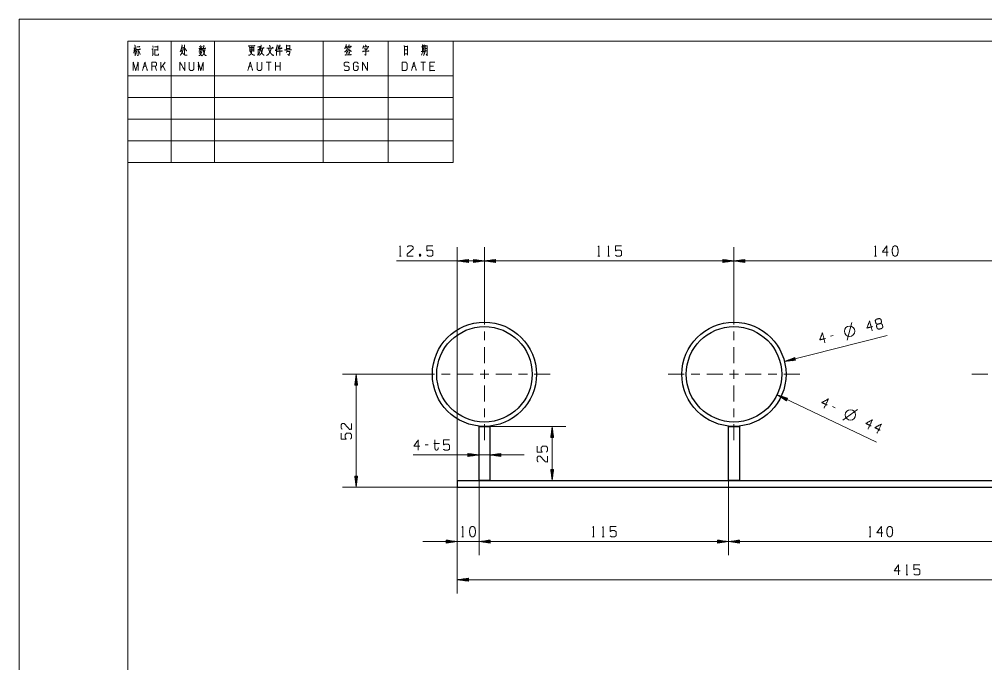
# Model space of a CAD drawing. Header units: millimetres. Extents: x 0 to 420, y 0 to 297.
# Drawn here: x 0 to 222.7, y 148.5 to 297 of the extents above; entities that cross this region are included whole.
import ezdxf

# ---------------------------------------------------------------- set-up
doc = ezdxf.new("R2010")
doc.units = ezdxf.units.MM
doc.layers.add('101', color=7, linetype='Continuous', true_color=0xffffff)

msp = doc.modelspace()

# ---------------------------------------------------------------- linework, layer by layer
at = {"layer": '101', "color": 133, "linetype": 'Continuous', "lineweight": 18}
for p, q in [((420, 297), (0, 297)), ((0, 297), (0, 0)), ((25, 292), (100, 292)), ((25, 292), (25, 264)), ((25, 292), (25, 5)), ((415, 292), (25, 292)), ((25, 292), (100, 292)), ((25, 292), (100, 292)), ((35, 292), (35, 264)), ((45, 292), (45, 264)), ((70, 292), (70, 264)), ((85, 292), (85, 264)), ((100, 292), (100, 264)), ((25, 284), (100, 284)), ((25, 279), (100, 279)), ((25, 274), (100, 274)), ((25, 269), (100, 269)), ((25, 264), (100, 264))]:
    msp.add_line(p, q, dxfattribs=at)
at = {"layer": '101', "color": 72, "linetype": 'Continuous', "lineweight": 18}
for p, q in [((26.57, 290.3), (26.35, 289.18)), ((26.36, 290.36), (26.98, 290.36)), ((26.69, 290.14), (26.91, 289.66)), ((27.11, 289.78), (26.88, 288.91)), ((27.56, 289.76), (27.87, 288.87)), ((30.74, 290.88), (30.87, 290.49)), ((31.13, 290.07), (31.22, 289.97)), ((37.42, 290.41), (37.77, 290.41)), ((41.69, 290.2), (41.43, 289.78)), ((41.53, 290.78), (41.66, 290.49)), ((41.88, 290.18), (42.11, 289.91)), ((42.14, 290.82), (41.95, 290.49)), ((53.1, 289.76), (53.98, 289.76)), ((53.11, 290.49), (53.99, 290.49)), ((53.11, 290.14), (53.98, 290.14)), ((54.01, 290.63), (54.01, 289.56)), ((55, 290.16), (55, 288.89)), ((55.02, 290.01), (55.35, 290.01)), ((55.4, 290.82), (55.37, 289.89)), ((59.27, 290.28), (59.27, 288.65)), ((61.56, 290.86), (62.32, 290.86)), ((61.56, 290.28), (62.32, 290.28)), ((61.73, 289.91), (61.56, 289.33)), ((61.6, 289.56), (62.33, 289.56)), ((62.33, 291.05), (62.33, 290.09)), ((75.31, 289.52), (75.48, 289.02)), ((75.35, 289.72), (76.07, 289.72)), ((75.6, 289.62), (75.76, 289.2)), ((76.13, 289.56), (75.92, 288.89)), ((76.04, 290.67), (76.21, 290.34)), ((92.86, 289.95), (93.25, 289.95)), ((93.22, 291.13), (93.33, 290.98)), ((30.65, 288.62), (30.93, 289.08)), ((41.4, 289.47), (42.16, 289.47)), ((92.92, 289.33), (92.65, 288.71)), ((93.18, 289.37), (93.28, 289.04)), ((93.75, 288.94), (94, 288.69)), ((28.66, 286.17), (29.22, 286.17)), ((31.62, 285.18), (31.34, 286.17)), ((33.59, 287.14), (32.63, 285.78)), ((32.63, 285.18), (32.63, 287.14)), ((33.59, 285.18), (33.04, 286.36)), ((52.94, 286.17), (53.49, 286.17)), ((58.02, 287.14), (56.9, 287.14)), ((57.46, 287.14), (57.46, 285.18)), ((59.02, 285.18), (59.02, 287.14)), ((60.14, 286.17), (59.02, 286.17)), ((60.14, 285.18), (60.14, 287.14)), ((90.65, 286.17), (91.2, 286.17)), ((93.6, 287.14), (92.49, 287.14)), ((93.05, 287.14), (93.05, 285.18)), ((95.45, 286.17), (94.61, 286.17)), ((92.26, 242.86), (92.42, 242.43)), ((87.58, 242.41), (88.01, 242.41)), ((133.32, 242.41), (133.74, 242.41)), ((135.59, 242.41), (136.02, 242.41)), ((197.07, 242.41), (197.49, 242.41)), ((190.77, 223.07), (191.81, 227.1)), ((187.56, 224.16), (186.91, 223.99)), ((188.01, 207.49), (187.41, 207.78)), ((189.79, 204.61), (193.16, 207.05)), ((94.22, 198.9), (93.54, 198.9)), ((95.48, 199.27), (96.81, 199.27)), ((101.95, 177.74), (102.38, 177.74)), ((132.07, 177.74), (132.49, 177.74)), ((134.34, 177.74), (134.77, 177.74)), ((195.82, 177.74), (196.24, 177.74)), ((204.34, 168.94), (204.77, 168.94))]:
    msp.add_line(p, q, dxfattribs=at)
at = {"layer": '101', "color": 22, "linetype": 'Continuous', "lineweight": 18}
for p, q in [((100.93, 190.69), (100.93, 244.49)), ((107.18, 230.36), (107.18, 244.49)), ((107.18, 230.36), (107.18, 244.49)), ((164.68, 230.36), (164.68, 244.49)), ((164.68, 230.36), (164.68, 244.49)), ((107.18, 241.32), (86.95, 241.32)), ((103.47, 241.65), (100.93, 241.32)), ((100.93, 241.32), (103.47, 240.98)), ((103.47, 241.34), (101.13, 241.34)), ((103.47, 241.29), (101.13, 241.29)), ((103.47, 241.39), (101.51, 241.39)), ((103.47, 241.24), (101.51, 241.24)), ((103.47, 241.44), (101.9, 241.44)), ((103.47, 241.19), (101.9, 241.19)), ((103.47, 241.5), (102.29, 241.5)), ((103.47, 241.14), (102.29, 241.14)), ((103.47, 241.55), (102.67, 241.55)), ((103.47, 241.09), (102.67, 241.09)), ((103.47, 241.6), (103.06, 241.6)), ((103.47, 241.04), (103.06, 241.04)), ((103.47, 241.65), (103.44, 241.65)), ((103.47, 241.65), (103.44, 241.65)), ((103.47, 240.99), (103.44, 240.99)), ((103.47, 240.99), (103.44, 240.99)), ((103.47, 240.98), (103.47, 241.65)), ((104.64, 241.65), (104.68, 241.65)), ((104.64, 241.65), (104.68, 241.65)), ((104.64, 241.65), (104.64, 240.98)), ((107.18, 241.32), (104.64, 241.65)), ((104.64, 241.6), (105.06, 241.6)), ((104.64, 241.55), (105.45, 241.55)), ((104.64, 241.5), (105.83, 241.5)), ((104.64, 241.44), (106.22, 241.44)), ((104.64, 241.39), (106.61, 241.39)), ((104.64, 241.34), (106.99, 241.34)), ((104.64, 240.98), (107.18, 241.32)), ((104.64, 241.29), (106.99, 241.29)), ((104.64, 241.24), (106.61, 241.24)), ((104.64, 241.19), (106.22, 241.19)), ((104.64, 241.14), (105.83, 241.14)), ((104.64, 241.09), (105.45, 241.09)), ((104.64, 241.04), (105.06, 241.04)), ((104.64, 240.99), (104.68, 240.99)), ((104.64, 240.99), (104.68, 240.99)), ((109.72, 241.65), (107.18, 241.32)), ((107.18, 241.32), (164.68, 241.32)), ((107.18, 241.32), (109.72, 240.98)), ((109.72, 241.34), (107.38, 241.34)), ((109.72, 241.29), (107.38, 241.29)), ((109.72, 241.39), (107.76, 241.39)), ((109.72, 241.24), (107.76, 241.24)), ((109.72, 241.44), (108.15, 241.44)), ((109.72, 241.19), (108.15, 241.19)), ((109.72, 241.5), (108.54, 241.5)), ((109.72, 241.14), (108.54, 241.14)), ((109.72, 241.55), (108.92, 241.55)), ((109.72, 241.09), (108.92, 241.09)), ((109.72, 241.6), (109.31, 241.6)), ((109.72, 241.04), (109.31, 241.04)), ((109.72, 241.65), (109.69, 241.65)), ((109.72, 241.65), (109.69, 241.65)), ((109.72, 240.99), (109.69, 240.99)), ((109.72, 240.99), (109.69, 240.99)), ((109.72, 240.98), (109.72, 241.65)), ((162.14, 241.65), (162.18, 241.65)), ((162.14, 241.65), (162.18, 241.65)), ((162.14, 241.65), (162.14, 240.98)), ((164.68, 241.32), (162.14, 241.65)), ((162.14, 241.6), (162.56, 241.6)), ((162.14, 241.55), (162.95, 241.55)), ((162.14, 241.5), (163.33, 241.5)), ((162.14, 241.44), (163.72, 241.44)), ((162.14, 241.39), (164.11, 241.39)), ((162.14, 241.34), (164.49, 241.34)), ((162.14, 240.98), (164.68, 241.32)), ((162.14, 241.29), (164.49, 241.29)), ((162.14, 241.24), (164.11, 241.24)), ((162.14, 241.19), (163.72, 241.19)), ((162.14, 241.14), (163.33, 241.14)), ((162.14, 241.09), (162.95, 241.09)), ((162.14, 241.04), (162.56, 241.04)), ((162.14, 240.99), (162.18, 240.99)), ((162.14, 240.99), (162.18, 240.99)), ((167.22, 241.65), (164.68, 241.32)), ((164.68, 241.32), (167.22, 240.98)), ((164.68, 241.32), (234.68, 241.32)), ((167.22, 241.34), (164.88, 241.34)), ((167.22, 241.29), (164.88, 241.29)), ((167.22, 241.39), (165.26, 241.39)), ((167.22, 241.24), (165.26, 241.24)), ((167.22, 241.44), (165.65, 241.44)), ((167.22, 241.19), (165.65, 241.19)), ((167.22, 241.5), (166.04, 241.5)), ((167.22, 241.14), (166.04, 241.14)), ((167.22, 241.55), (166.42, 241.55)), ((167.22, 241.09), (166.42, 241.09)), ((167.22, 241.6), (166.81, 241.6)), ((167.22, 241.04), (166.81, 241.04)), ((167.22, 241.65), (167.19, 241.65)), ((167.22, 241.65), (167.19, 241.65)), ((167.22, 240.99), (167.19, 240.99)), ((167.22, 240.99), (167.19, 240.99)), ((167.22, 240.98), (167.22, 241.65)), ((176.32, 218.13), (199.95, 224.11)), ((178.7, 219.08), (176.32, 218.13)), ((176.32, 218.13), (178.86, 218.43)), ((178.77, 218.78), (176.5, 218.2)), ((178.79, 218.73), (176.51, 218.15)), ((178.76, 218.83), (176.86, 218.35)), ((178.8, 218.68), (176.9, 218.2)), ((178.75, 218.88), (177.22, 218.49)), ((178.81, 218.63), (177.28, 218.24)), ((178.74, 218.93), (177.58, 218.63)), ((178.82, 218.58), (177.67, 218.29)), ((178.72, 218.97), (177.95, 218.78)), ((178.84, 218.53), (178.06, 218.33)), ((178.71, 219.02), (178.31, 218.92)), ((178.85, 218.48), (178.44, 218.38)), ((178.7, 219.07), (178.67, 219.07)), ((178.7, 219.07), (178.67, 219.07)), ((178.86, 218.43), (178.7, 219.08)), ((178.86, 218.43), (178.83, 218.42)), ((178.86, 218.43), (178.83, 218.42)), ((92.01, 215.19), (74.45, 215.19)), ((77.63, 215.19), (77.29, 212.65)), ((77.45, 212.65), (77.45, 213.83)), ((77.5, 212.65), (77.5, 214.22)), ((77.55, 212.65), (77.55, 214.61)), ((77.6, 212.65), (77.6, 214.99)), ((77.63, 189.19), (77.63, 215.19)), ((77.96, 212.65), (77.63, 215.19)), ((77.65, 212.65), (77.65, 214.99)), ((77.71, 212.65), (77.71, 214.61)), ((77.76, 212.65), (77.76, 214.22)), ((77.81, 212.65), (77.81, 213.83)), ((77.29, 212.65), (77.96, 212.65)), ((77.3, 212.65), (77.3, 212.68)), ((77.3, 212.65), (77.3, 212.68)), ((77.35, 212.65), (77.35, 213.06)), ((77.4, 212.65), (77.4, 213.45)), ((77.86, 212.65), (77.86, 213.45)), ((77.91, 212.65), (77.91, 213.06)), ((77.96, 212.65), (77.96, 212.68)), ((77.96, 212.65), (77.96, 212.68)), ((177.05, 209.67), (174.62, 210.46)), ((174.62, 210.46), (176.77, 209.06)), ((174.62, 210.46), (197.51, 199.55)), ((176.9, 209.34), (174.78, 210.35)), ((176.92, 209.39), (174.8, 210.4)), ((176.88, 209.29), (175.11, 210.14)), ((176.94, 209.43), (175.17, 210.28)), ((176.85, 209.25), (175.43, 209.93)), ((176.96, 209.48), (175.54, 210.16)), ((176.83, 209.2), (175.76, 209.71)), ((176.99, 209.52), (175.91, 210.04)), ((176.81, 209.16), (176.09, 209.5)), ((177.01, 209.57), (176.28, 209.92)), ((177.03, 209.62), (176.65, 209.8)), ((176.77, 209.06), (177.05, 209.67)), ((177.05, 209.66), (177.02, 209.68)), ((177.05, 209.66), (177.02, 209.68)), ((176.79, 209.11), (176.41, 209.29)), ((176.77, 209.07), (176.74, 209.08)), ((176.77, 209.07), (176.74, 209.08)), ((108.43, 203.19), (125.97, 203.19)), ((122.79, 203.19), (122.46, 200.65)), ((122.77, 200.65), (122.77, 202.99)), ((123.13, 200.65), (122.79, 203.19)), ((122.79, 203.19), (122.79, 190.69)), ((122.82, 200.65), (122.82, 202.99)), ((122.46, 200.65), (122.46, 200.68)), ((122.46, 200.65), (122.46, 200.68)), ((122.46, 200.65), (123.13, 200.65)), ((122.51, 200.65), (122.51, 201.06)), ((122.56, 200.65), (122.56, 201.45)), ((122.62, 200.65), (122.62, 201.83)), ((122.67, 200.65), (122.67, 202.22)), ((122.72, 200.65), (122.72, 202.61)), ((122.87, 200.65), (122.87, 202.61)), ((122.92, 200.65), (122.92, 202.22)), ((122.97, 200.65), (122.97, 201.83)), ((123.02, 200.65), (123.02, 201.45)), ((123.07, 200.65), (123.07, 201.06)), ((123.12, 200.65), (123.12, 200.68)), ((123.12, 200.65), (123.12, 200.68)), ((116.37, 196.61), (90.75, 196.61)), ((103.39, 196.94), (103.43, 196.94)), ((103.39, 196.94), (103.43, 196.94)), ((103.39, 196.94), (103.39, 196.27)), ((105.93, 196.61), (103.39, 196.94)), ((103.39, 196.88), (103.81, 196.88)), ((103.39, 196.83), (104.2, 196.83)), ((103.39, 196.78), (104.58, 196.78)), ((103.39, 196.73), (104.97, 196.73)), ((103.39, 196.68), (105.36, 196.68)), ((103.39, 196.63), (105.74, 196.63)), ((103.39, 196.27), (105.93, 196.61)), ((103.39, 196.58), (105.74, 196.58)), ((103.39, 196.53), (105.36, 196.53)), ((103.39, 196.48), (104.97, 196.48)), ((103.39, 196.43), (104.58, 196.43)), ((103.39, 196.38), (104.2, 196.38)), ((103.39, 196.33), (103.81, 196.33)), ((103.39, 196.28), (103.43, 196.28)), ((103.39, 196.28), (103.43, 196.28)), ((110.97, 196.94), (108.43, 196.61)), ((108.43, 196.61), (110.97, 196.27)), ((110.97, 196.63), (108.63, 196.63)), ((110.97, 196.58), (108.63, 196.58)), ((110.97, 196.68), (109.01, 196.68)), ((110.97, 196.53), (109.01, 196.53)), ((110.97, 196.73), (109.4, 196.73)), ((110.97, 196.48), (109.4, 196.48)), ((110.97, 196.78), (109.79, 196.78)), ((110.97, 196.43), (109.79, 196.43)), ((110.97, 196.83), (110.17, 196.83)), ((110.97, 196.38), (110.17, 196.38)), ((110.97, 196.88), (110.56, 196.88)), ((110.97, 196.33), (110.56, 196.33)), ((110.97, 196.94), (110.94, 196.94)), ((110.97, 196.94), (110.94, 196.94)), ((110.97, 196.28), (110.94, 196.28)), ((110.97, 196.28), (110.94, 196.28)), ((110.97, 196.27), (110.97, 196.94)), ((77.29, 191.73), (77.63, 189.19)), ((77.96, 191.73), (77.29, 191.73)), ((77.3, 191.73), (77.3, 191.69)), ((77.3, 191.73), (77.3, 191.69)), ((77.35, 191.73), (77.35, 191.31)), ((77.4, 191.73), (77.4, 190.92)), ((77.45, 191.73), (77.45, 190.54)), ((77.5, 191.73), (77.5, 190.15)), ((77.55, 191.73), (77.55, 189.76)), ((77.6, 191.73), (77.6, 189.38)), ((77.63, 189.19), (77.96, 191.73)), ((77.65, 191.73), (77.65, 189.38)), ((77.71, 191.73), (77.71, 189.76)), ((77.76, 191.73), (77.76, 190.15)), ((77.81, 191.73), (77.81, 190.54)), ((77.86, 191.73), (77.86, 190.92)), ((77.91, 191.73), (77.91, 191.31)), ((77.96, 191.73), (77.96, 191.69)), ((77.96, 191.73), (77.96, 191.69)), ((123.13, 193.23), (122.46, 193.23)), ((122.46, 193.23), (122.46, 193.19)), ((122.46, 193.23), (122.46, 193.19)), ((122.46, 193.23), (122.79, 190.69)), ((122.51, 193.23), (122.51, 192.81)), ((122.56, 193.23), (122.56, 192.42)), ((122.62, 193.23), (122.62, 192.04)), ((122.67, 193.23), (122.67, 191.65)), ((122.72, 193.23), (122.72, 191.26)), ((122.77, 193.23), (122.77, 190.88)), ((122.79, 190.69), (123.13, 193.23)), ((122.82, 193.23), (122.82, 190.88)), ((122.87, 193.23), (122.87, 191.26)), ((122.92, 193.23), (122.92, 191.65)), ((122.97, 193.23), (122.97, 192.04)), ((123.02, 193.23), (123.02, 192.42)), ((123.07, 193.23), (123.07, 192.81)), ((123.12, 193.23), (123.12, 193.19)), ((123.12, 193.23), (123.12, 193.19)), ((105.93, 190.69), (105.93, 173.47)), ((105.93, 190.69), (105.93, 173.47)), ((108.43, 190.69), (125.97, 190.69)), ((163.43, 190.69), (163.43, 173.47)), ((163.43, 190.69), (163.43, 173.47)), ((100.93, 189.19), (74.45, 189.19)), ((100.93, 189.19), (100.93, 173.47)), ((100.93, 189.19), (100.93, 164.67)), ((93, 176.65), (113.87, 176.65)), ((98.39, 176.98), (98.43, 176.98)), ((98.39, 176.98), (98.39, 176.31)), ((100.93, 176.65), (98.39, 176.98)), ((98.39, 176.98), (98.43, 176.98)), ((98.39, 176.93), (98.81, 176.93)), ((98.39, 176.88), (99.2, 176.88)), ((98.39, 176.82), (99.58, 176.82)), ((98.39, 176.77), (99.97, 176.77)), ((98.39, 176.72), (100.36, 176.72)), ((98.39, 176.67), (100.74, 176.67)), ((98.39, 176.31), (100.93, 176.65)), ((98.39, 176.62), (100.74, 176.62)), ((98.39, 176.57), (100.36, 176.57)), ((98.39, 176.52), (99.97, 176.52)), ((98.39, 176.47), (99.58, 176.47)), ((98.39, 176.42), (99.2, 176.42)), ((98.39, 176.37), (98.81, 176.37)), ((98.39, 176.32), (98.43, 176.32)), ((98.39, 176.32), (98.43, 176.32)), ((108.47, 176.98), (105.93, 176.65)), ((108.47, 176.98), (105.93, 176.65)), ((105.93, 176.65), (108.47, 176.31)), ((163.43, 176.65), (105.93, 176.65)), ((105.93, 176.65), (108.47, 176.31)), ((108.47, 176.67), (106.13, 176.67)), ((108.47, 176.67), (106.13, 176.67)), ((108.47, 176.62), (106.13, 176.62)), ((108.47, 176.62), (106.13, 176.62)), ((108.47, 176.72), (106.51, 176.72)), ((108.47, 176.72), (106.51, 176.72)), ((108.47, 176.57), (106.51, 176.57)), ((108.47, 176.57), (106.51, 176.57)), ((108.47, 176.77), (106.9, 176.77)), ((108.47, 176.77), (106.9, 176.77)), ((108.47, 176.52), (106.9, 176.52)), ((108.47, 176.52), (106.9, 176.52)), ((108.47, 176.82), (107.29, 176.82)), ((108.47, 176.82), (107.29, 176.82)), ((108.47, 176.47), (107.29, 176.47)), ((108.47, 176.47), (107.29, 176.47)), ((108.47, 176.88), (107.67, 176.88)), ((108.47, 176.88), (107.67, 176.88)), ((108.47, 176.42), (107.67, 176.42)), ((108.47, 176.42), (107.67, 176.42)), ((108.47, 176.93), (108.06, 176.93)), ((108.47, 176.93), (108.06, 176.93)), ((108.47, 176.37), (108.06, 176.37)), ((108.47, 176.37), (108.06, 176.37)), ((108.47, 176.98), (108.44, 176.98)), ((108.47, 176.98), (108.44, 176.98)), ((108.47, 176.98), (108.44, 176.98)), ((108.47, 176.98), (108.44, 176.98)), ((108.47, 176.32), (108.44, 176.32)), ((108.47, 176.32), (108.44, 176.32)), ((108.47, 176.32), (108.44, 176.32)), ((108.47, 176.32), (108.44, 176.32)), ((108.47, 176.31), (108.47, 176.98)), ((108.47, 176.31), (108.47, 176.98)), ((160.89, 176.98), (160.93, 176.98)), ((160.89, 176.98), (160.93, 176.98)), ((160.89, 176.98), (160.89, 176.31)), ((163.43, 176.65), (160.89, 176.98)), ((160.89, 176.93), (161.31, 176.93)), ((160.89, 176.88), (161.7, 176.88)), ((160.89, 176.82), (162.08, 176.82)), ((160.89, 176.77), (162.47, 176.77)), ((160.89, 176.72), (162.86, 176.72)), ((160.89, 176.67), (163.24, 176.67)), ((160.89, 176.31), (163.43, 176.65)), ((160.89, 176.62), (163.24, 176.62)), ((160.89, 176.57), (162.86, 176.57)), ((160.89, 176.52), (162.47, 176.52)), ((160.89, 176.47), (162.08, 176.47)), ((160.89, 176.42), (161.7, 176.42)), ((160.89, 176.37), (161.31, 176.37)), ((160.89, 176.32), (160.93, 176.32)), ((160.89, 176.32), (160.93, 176.32)), ((165.97, 176.98), (163.43, 176.65)), ((163.43, 176.65), (165.97, 176.31)), ((233.43, 176.65), (163.43, 176.65)), ((165.97, 176.67), (163.63, 176.67)), ((165.97, 176.62), (163.63, 176.62)), ((165.97, 176.72), (164.01, 176.72)), ((165.97, 176.57), (164.01, 176.57)), ((165.97, 176.77), (164.4, 176.77)), ((165.97, 176.52), (164.4, 176.52)), ((165.97, 176.82), (164.79, 176.82)), ((165.97, 176.47), (164.79, 176.47)), ((165.97, 176.88), (165.17, 176.88)), ((165.97, 176.42), (165.17, 176.42)), ((165.97, 176.93), (165.56, 176.93)), ((165.97, 176.37), (165.56, 176.37)), ((165.97, 176.98), (165.94, 176.98)), ((165.97, 176.98), (165.94, 176.98)), ((165.97, 176.32), (165.94, 176.32)), ((165.97, 176.32), (165.94, 176.32)), ((165.97, 176.31), (165.97, 176.98)), ((103.47, 168.18), (100.93, 167.85)), ((100.93, 167.85), (103.47, 167.51)), ((100.93, 167.85), (308.43, 167.85)), ((103.47, 167.87), (101.13, 167.87)), ((103.47, 167.82), (101.13, 167.82)), ((103.47, 167.92), (101.51, 167.92)), ((103.47, 167.77), (101.51, 167.77)), ((103.47, 167.97), (101.9, 167.97)), ((103.47, 167.72), (101.9, 167.72)), ((103.47, 168.02), (102.29, 168.02)), ((103.47, 167.67), (102.29, 167.67)), ((103.47, 168.07), (102.67, 168.07)), ((103.47, 167.62), (102.67, 167.62)), ((103.47, 168.12), (103.06, 168.12)), ((103.47, 167.57), (103.06, 167.57)), ((103.47, 168.18), (103.44, 168.18)), ((103.47, 168.18), (103.44, 168.18)), ((103.47, 167.51), (103.44, 167.51)), ((103.47, 167.51), (103.44, 167.51)), ((103.47, 167.51), (103.47, 168.18))]:
    msp.add_line(p, q, dxfattribs=at)
at = {"layer": '101', "color": 151, "linetype": 'Continuous', "lineweight": 18}
for p, q in [((107.18, 226.66), (107.18, 230.36)), ((164.68, 226.66), (164.68, 230.36)), ((107.18, 223.07), (107.18, 225.07)), ((164.68, 223.07), (164.68, 225.07)), ((107.18, 217.78), (107.18, 221.48)), ((164.68, 217.78), (164.68, 221.48)), ((107.18, 214.18), (107.18, 216.19)), ((164.68, 214.18), (164.68, 216.19)), ((95.71, 215.19), (92.01, 215.19)), ((99.31, 215.19), (97.3, 215.19)), ((104.59, 215.19), (100.89, 215.19)), ((106.18, 215.19), (108.19, 215.19)), ((109.78, 215.19), (113.48, 215.19)), ((115.06, 215.19), (117.07, 215.19)), ((118.66, 215.19), (122.36, 215.19)), ((153.21, 215.19), (149.51, 215.19)), ((156.81, 215.19), (154.8, 215.19)), ((162.09, 215.19), (158.39, 215.19)), ((163.68, 215.19), (165.69, 215.19)), ((167.28, 215.19), (170.98, 215.19)), ((172.56, 215.19), (174.57, 215.19)), ((176.16, 215.19), (179.86, 215.19)), ((223.21, 215.19), (219.51, 215.19)), ((107.18, 212.59), (107.18, 208.89)), ((164.68, 212.59), (164.68, 208.89)), ((107.18, 207.31), (107.18, 205.3)), ((164.68, 207.31), (164.68, 205.3)), ((107.18, 203.71), (107.18, 200.01)), ((164.68, 203.71), (164.68, 200.01))]:
    msp.add_line(p, q, dxfattribs=at)
at = {"layer": '101', "color": 163, "linetype": 'Continuous', "lineweight": 25}
for p, q in [((105.93, 203.19), (108.43, 203.19)), ((105.93, 190.69), (105.93, 203.19)), ((108.43, 203.19), (108.43, 190.69)), ((163.43, 203.19), (165.93, 203.19)), ((163.43, 190.69), (163.43, 203.19)), ((165.93, 203.19), (165.93, 190.69)), ((100.93, 190.69), (308.43, 190.69)), ((100.93, 190.69), (100.93, 189.19)), ((108.43, 190.69), (105.93, 190.69)), ((165.93, 190.69), (163.43, 190.69)), ((100.93, 189.19), (308.43, 189.19))]:
    msp.add_line(p, q, dxfattribs=at)
for centre, radius in [((107.18, 215.19), 12), ((164.68, 215.19), 12), ((107.18, 215.19), 11), ((164.68, 215.19), 11)]:
    msp.add_circle(centre, radius, dxfattribs=at)
at = {"layer": '101', "color": 72, "linetype": 'Continuous', "lineweight": 18}
for centre in [(191.32, 225.11), (191.51, 205.83)]:
    msp.add_circle(centre, 1.2, dxfattribs=at)
for points, knots in [([(26.57, 291.07), (26.67, 290.94), (26.67, 288.6)], [0, 0, 0.064393, 1, 1]), ([(26.92, 290.07), (27.87, 290.07), (27.81, 290.24), (27.74, 290.09)], [0, 0, 0.737857, 0.874089, 1, 1]), ([(27.1, 290.69), (27.73, 290.69), (27.68, 290.82), (27.64, 290.74)], [0, 0, 0.736257, 0.890366, 1, 1]), ([(27.36, 290.07), (27.36, 288.65), (27.2, 288.73)], [0, 0, 0.887515, 1, 1]), ([(30.55, 290.14), (30.8, 290.14), (30.8, 290.26), (30.8, 288.81)], [0, 0, 0.136549, 0.204721, 1, 1]), ([(31.28, 290.69), (31.21, 290.63), (31.15, 290.69), (31.88, 290.69), (31.88, 290.88), (31.88, 289.78), (31.88, 289.97), (31.22, 289.97), (31.22, 288.83), (31.24, 288.75), (31.35, 288.71), (32.04, 288.71), (32.04, 289.02)], [0, 0, 0.017819, 0.033666, 0.169515, 0.204099, 0.407776, 0.442364, 0.564628, 0.775991, 0.791603, 0.814658, 0.942357, 1, 1]), ([(37.8, 290.55), (37.71, 289.95), (37.65, 289.76), (37.62, 289.62), (37.53, 289.47), (37.46, 289.31), (37.42, 289.18), (37.31, 289.02), (37.23, 288.89), (37.04, 288.71)], [0, 0, 0.296659, 0.392137, 0.46442, 0.547267, 0.635799, 0.700206, 0.795426, 0.869797, 1, 1]), ([(37.46, 291.13), (37.53, 290.94), (37.46, 290.67), (37.43, 290.53), (37.37, 290.34), (37.31, 290.14), (37.26, 289.95), (37.21, 289.78), (37.14, 289.66), (37.05, 289.52)], [0, 0, 0.116545, 0.278927, 0.365002, 0.478708, 0.603961, 0.717668, 0.817418, 0.901357, 1, 1]), ([(37.31, 290.01), (37.37, 289.87), (37.42, 289.7), (37.45, 289.56), (37.59, 289.27), (37.67, 289.18), (37.87, 288.98), (37.99, 288.87), (38.13, 288.79), (38.34, 288.73), (38.53, 288.73), (38.68, 288.71)], [0, 0, 0.075191, 0.157626, 0.228751, 0.384956, 0.438117, 0.578248, 0.65344, 0.734339, 0.837348, 0.928887, 1, 1]), ([(38.05, 291.11), (38.1, 290.96), (38.1, 288.87)], [0, 0, 0.06955, 1, 1]), ([(38.08, 290.38), (38.56, 289.72), (38.56, 289.91)], [0, 0, 0.814818, 1, 1]), ([(41.73, 290.94), (41.86, 290.88), (41.81, 290.92), (41.81, 289.76), (41.81, 290.3), (41.4, 290.3), (42.22, 290.3)], [0, 0, 0.046318, 0.069123, 0.437816, 0.608997, 0.739331, 1, 1]), ([(41.76, 289.68), (41.59, 289.1), (42.03, 288.62)], [0, 0, 0.483237, 1, 1]), ([(42.73, 290.2), (42.73, 289.95), (42.7, 289.68), (42.63, 289.39), (42.51, 289.1), (42.38, 288.89), (42.23, 288.71), (42.03, 288.58)], [0, 0, 0.134106, 0.280228, 0.441583, 0.610314, 0.742762, 0.870657, 1, 1]), ([(42.46, 290.96), (42.6, 290.82), (42.55, 290.86), (42.22, 289.8)], [0, 0, 0.143537, 0.187773, 1, 1]), ([(42.38, 290.01), (42.42, 289.8), (42.46, 289.56), (42.55, 289.27), (42.67, 288.98), (42.8, 288.75), (42.99, 288.6), (43.04, 288.75)], [0, 0, 0.122124, 0.267694, 0.442444, 0.622807, 0.774615, 0.912625, 1, 1]), ([(42.44, 290.28), (42.93, 290.28), (42.9, 290.45), (42.85, 290.34)], [0, 0, 0.634119, 0.848445, 1, 1]), ([(52.91, 290.86), (52.88, 290.76), (52.79, 290.88), (54.27, 290.88), (54.2, 290.98), (54.14, 290.88)], [0, 0, 0.054227, 0.130909, 0.87613, 0.940043, 1, 1]), ([(53.57, 290.88), (53.57, 289.72), (53.52, 289.58), (53.51, 289.41), (53.45, 289.2), (53.38, 289.04), (53.29, 288.91), (53.16, 288.81), (53.03, 288.75), (52.82, 288.73)], [0, 0, 0.455623, 0.515134, 0.580482, 0.665033, 0.736192, 0.79598, 0.861823, 0.919058, 1, 1]), ([(53.01, 290.63), (53.1, 290.49), (53.1, 289.58)], [0, 0, 0.156848, 1, 1]), ([(53.22, 289.6), (53.29, 289.43), (53.38, 289.29), (53.48, 289.16), (53.55, 289.04), (53.63, 288.94), (53.76, 288.87), (53.9, 288.79), (54.07, 288.75), (54.26, 288.71)], [0, 0, 0.124249, 0.240531, 0.35103, 0.449957, 0.536949, 0.636896, 0.752292, 0.866372, 1, 1]), ([(55.06, 290.65), (54.99, 290.57), (54.93, 290.65), (55.37, 290.65)], [0, 0, 0.169755, 0.325542, 1, 1]), ([(56.04, 290.36), (56.03, 290.16), (56, 289.95), (55.97, 289.72), (55.91, 289.52), (55.84, 289.33), (55.75, 289.18), (55.65, 289.02), (55.54, 288.91), (55.41, 288.81), (55.21, 288.71)], [0, 0, 0.105429, 0.211651, 0.328282, 0.437572, 0.539265, 0.625346, 0.724284, 0.79827, 0.883378, 1, 1]), ([(55.67, 291.05), (55.72, 290.96), (55.63, 290.41), (55.51, 289.99), (55.47, 289.85), (55.35, 289.62)], [0, 0, 0.062603, 0.440485, 0.727862, 0.828992, 1, 1]), ([(55.62, 290.18), (55.65, 289.99), (55.69, 289.8), (55.72, 289.6), (55.81, 289.43), (55.88, 289.29), (55.95, 289.12), (56.06, 288.98), (56.2, 288.83), (56.39, 288.73)], [0, 0, 0.109654, 0.220947, 0.342501, 0.451483, 0.545868, 0.651144, 0.754315, 0.874064, 1, 1]), ([(55.67, 290.38), (56.38, 290.38), (56.29, 290.49), (56.17, 290.36)], [0, 0, 0.696293, 0.830826, 1, 1]), ([(57.14, 290.45), (57.05, 290.34), (57.01, 290.38), (58.48, 290.38), (58.38, 290.55), (58.28, 290.41)], [0, 0, 0.066333, 0.095822, 0.818123, 0.913284, 1, 1]), ([(58.04, 290.41), (57.97, 290.01), (57.83, 289.6), (57.56, 289.16), (57.33, 288.87), (56.99, 288.69)], [0, 0, 0.190069, 0.398701, 0.640199, 0.817216, 1, 1]), ([(57.42, 290.3), (57.49, 290.07), (57.66, 289.58), (57.94, 289.18), (58.25, 288.83), (58.53, 288.71), (58.59, 288.79), (58.48, 288.62)], [0, 0, 0.103286, 0.330833, 0.538837, 0.740597, 0.872112, 0.915905, 1, 1]), ([(57.64, 291.07), (57.81, 290.65), (57.83, 290.76), (57.75, 290.55)], [0, 0, 0.581176, 0.716263, 1, 1]), ([(59.43, 291.13), (59.46, 290.98), (59.26, 290.34), (59.19, 290.09), (59.1, 289.95), (59, 289.76)], [0, 0, 0.101083, 0.561706, 0.738774, 0.854629, 1, 1]), ([(59.58, 289.66), (59.55, 289.52), (59.48, 289.66), (60.58, 289.66), (60.5, 289.78), (60.47, 289.68)], [0, 0, 0.08907, 0.186879, 0.848313, 0.935185, 1, 1]), ([(59.74, 290.92), (59.84, 290.69), (59.79, 290.78), (59.58, 289.91)], [0, 0, 0.200658, 0.282145, 1, 1]), ([(59.68, 290.3), (60.5, 290.3), (60.44, 290.45), (60.37, 290.3)], [0, 0, 0.720068, 0.857376, 1, 1]), ([(60.01, 291.13), (60.12, 290.98), (60.06, 291.05), (60.06, 288.65)], [0, 0, 0.069697, 0.101625, 1, 1]), ([(61.28, 289.91), (61.23, 289.85), (61.15, 289.95), (62.68, 289.95), (62.6, 290.01), (62.49, 289.91)], [0, 0, 0.038001, 0.105809, 0.873511, 0.927246, 1, 1]), ([(61.5, 291.07), (61.57, 290.98), (61.57, 290.14)], [0, 0, 0.115189, 1, 1]), ([(62.4, 289.62), (62.13, 288.65), (61.85, 288.94)], [0, 0, 0.71586, 1, 1]), ([(75.94, 291.15), (76.05, 291.03), (76.01, 291.05), (75.72, 290.38), (75.58, 290.14), (75.44, 289.95), (75.28, 289.72), (74.96, 289.52)], [0, 0, 0.080396, 0.103261, 0.444362, 0.576789, 0.688375, 0.819716, 1, 1]), ([(75.29, 291.17), (75.39, 291.03), (75.37, 291.07), (74.97, 290.16), (75.2, 290.69), (75.72, 290.69), (75.31, 290.69), (75.45, 290.34)], [0, 0, 0.057042, 0.07334, 0.392466, 0.581127, 0.745774, 0.87749, 1, 1]), ([(75.66, 290.26), (75.85, 290.09), (76.04, 289.97), (76.18, 289.87), (76.39, 289.7), (76.58, 289.68), (76.42, 289.6)], [0, 0, 0.194845, 0.370351, 0.508814, 0.712321, 0.860156, 1, 1]), ([(75.89, 290.69), (76.48, 290.69), (76.4, 290.84), (76.33, 290.74)], [0, 0, 0.669422, 0.855054, 1, 1]), ([(79.33, 289.68), (79.21, 289.52), (79.13, 289.66), (80.57, 289.66), (80.44, 289.76), (80.37, 289.68)], [0, 0, 0.096613, 0.17732, 0.867547, 0.947356, 1, 1]), ([(79.24, 290.92), (79.36, 290.69), (79.33, 290.78), (79.15, 290.28)], [0, 0, 0.294025, 0.394866, 1, 1]), ([(79.32, 290.67), (80.43, 290.67), (80.5, 290.84), (80.28, 290.36)], [0, 0, 0.611939, 0.711554, 1, 1]), ([(79.48, 290.2), (80.15, 290.2), (80.21, 290.26), (79.87, 289.89), (79.77, 289.97), (79.84, 289.89), (79.84, 288.73), (79.62, 288.87)], [0, 0, 0.230144, 0.259318, 0.430979, 0.476011, 0.513789, 0.910079, 1, 1]), ([(79.77, 291.11), (79.89, 290.82), (79.93, 290.86), (79.89, 290.76)], [0, 0, 0.644011, 0.768354, 1, 1]), ([(88.67, 290.94), (88.75, 290.78), (88.75, 288.69), (88.75, 289.02), (89.45, 289.02), (89.45, 288.71), (89.45, 290.88), (89.45, 290.76), (88.76, 290.76), (88.76, 289.95), (89.46, 289.95)], [0, 0, 0.022322, 0.280074, 0.320905, 0.407511, 0.44579, 0.713751, 0.729062, 0.813864, 0.913394, 1, 1]), ([(92.86, 291.13), (92.97, 290.98), (92.9, 291.07), (92.9, 289.56), (92.62, 289.56), (93.47, 289.56), (93.25, 289.56), (93.25, 291.07), (93.25, 290.67), (92.64, 290.67), (93.43, 290.67), (93.25, 290.67), (93.25, 290.26), (92.87, 290.26)], [0, 0, 0.025061, 0.039924, 0.243199, 0.280605, 0.39479, 0.42432, 0.627595, 0.680502, 0.763188, 0.869498, 0.893122, 0.948813, 1, 1]), ([(93.49, 291.03), (93.53, 290.88), (93.53, 289.7), (93.47, 289.43), (93.34, 289.12), (93.25, 288.87), (93.14, 288.69)], [0, 0, 0.062372, 0.548434, 0.661879, 0.800828, 0.909362, 1, 1]), ([(93.53, 290.86), (94, 290.86), (94, 290.98), (94, 288.62), (94, 290.28), (93.56, 290.28), (93.97, 290.28), (93.97, 289.7), (93.56, 289.7)], [0, 0, 0.072646, 0.091913, 0.457973, 0.714856, 0.782961, 0.846526, 0.936435, 1, 1]), ([(42.01, 289.41), (41.89, 289.16), (41.82, 288.98), (41.69, 288.79), (41.56, 288.69), (41.34, 288.65)], [0, 0, 0.251055, 0.434029, 0.64262, 0.795766, 1, 1]), ([(55.03, 288.89), (54.94, 288.71), (54.88, 288.73), (55.41, 289.37)], [0, 0, 0.187521, 0.244051, 1, 1]), ([(75.23, 288.81), (75.12, 288.71), (75.07, 288.81), (76.46, 288.81), (76.39, 288.94), (76.29, 288.79)], [0, 0, 0.078897, 0.135659, 0.837617, 0.910404, 1, 1]), ([(26.26, 285.18), (26.26, 287.14), (26.82, 285.18), (27.37, 287.14), (27.37, 285.18)], [0, 0, 0.245192, 0.5, 0.754808, 1, 1]), ([(30.51, 285.18), (30.51, 287.14), (31.34, 287.14), (31.62, 286.96), (31.62, 286.36), (31.34, 286.17), (30.51, 286.17)], [0, 0, 0.400952, 0.571035, 0.639278, 0.761676, 0.829917, 1, 1]), ([(37.01, 285.18), (37.01, 287.14), (38.12, 285.18), (38.12, 287.14)], [0, 0, 0.317574, 0.682426, 1, 1]), ([(39.13, 287.14), (39.13, 285.57), (39.39, 285.18), (39.95, 285.18), (40.24, 285.57), (40.24, 287.14)], [0, 0, 0.337152, 0.438599, 0.557781, 0.662848, 1, 1]), ([(41.25, 285.18), (41.25, 287.14), (41.81, 285.18), (42.36, 287.14), (42.36, 285.18)], [0, 0, 0.245192, 0.5, 0.754808, 1, 1]), ([(54.78, 287.14), (54.78, 285.57), (55.05, 285.18), (55.6, 285.18), (55.89, 285.57), (55.89, 287.14)], [0, 0, 0.337152, 0.438599, 0.557781, 0.662848, 1, 1]), ([(74.85, 285.36), (75.13, 285.18), (75.7, 285.18), (75.98, 285.39), (75.98, 285.97), (75.7, 286.17), (75.15, 286.17), (74.85, 286.36), (74.85, 286.96), (75.15, 287.14), (75.7, 287.14), (75.98, 286.96)], [0, 0, 0.068035, 0.184054, 0.254521, 0.372333, 0.442799, 0.555843, 0.626367, 0.748393, 0.81892, 0.931964, 1, 1]), ([(77.55, 286.17), (78.1, 286.17), (78.1, 285.57), (77.82, 285.18), (77.25, 285.18), (76.97, 285.57), (76.97, 286.75), (77.27, 287.14), (77.81, 287.14), (78.09, 286.75)], [0, 0, 0.103295, 0.214797, 0.304261, 0.410274, 0.499739, 0.718892, 0.809956, 0.910533, 1, 1]), ([(79.11, 285.18), (79.11, 287.14), (80.22, 285.18), (80.22, 287.14)], [0, 0, 0.317574, 0.682426, 1, 1]), ([(88.25, 285.18), (89.07, 285.18), (89.36, 285.57), (89.36, 286.75), (89.07, 287.14), (88.25, 287.14), (88.25, 285.18)], [0, 0, 0.142133, 0.227159, 0.431787, 0.516817, 0.65895, 1, 1]), ([(90.37, 285.18), (90.93, 287.14), (91.48, 285.18)], [0, 0, 0.5, 1, 1]), ([(95.73, 285.18), (94.61, 285.18), (94.61, 287.14), (95.73, 287.14)], [0, 0, 0.265389, 0.734611, 1, 1]), ([(87.65, 244.58), (87.79, 244.78), (87.79, 242.41)], [0, 0, 0.093493, 1, 1]), ([(89.4, 244.56), (89.72, 244.78), (90.41, 244.78), (90.74, 244.56), (90.74, 244.08), (89.38, 242.88), (89.4, 242.41), (90.74, 242.41)], [0, 0, 0.069692, 0.192977, 0.265273, 0.350228, 0.674739, 0.759753, 1, 1]), ([(92.26, 242.43), (92.42, 242.43), (92.51, 242.66), (92.42, 242.86), (92.26, 242.86), (92.17, 242.66), (92.26, 242.43), (92.42, 242.86)], [0, 0, 0.093976, 0.236787, 0.365958, 0.459933, 0.589104, 0.731915, 1, 1]), ([(93.93, 242.63), (94.27, 242.41), (94.96, 242.41), (95.3, 242.63), (95.3, 243.58), (94.96, 243.83), (94.27, 243.83), (93.93, 243.61), (93.93, 244.78), (95.3, 244.78)], [0, 0, 0.062229, 0.168344, 0.230572, 0.376815, 0.441265, 0.54738, 0.609609, 0.790489, 1, 1]), ([(133.39, 244.58), (133.53, 244.78), (133.53, 242.41)], [0, 0, 0.093491, 1, 1]), ([(135.66, 244.58), (135.8, 244.78), (135.8, 242.41)], [0, 0, 0.093493, 1, 1]), ([(137.39, 242.63), (137.73, 242.41), (138.42, 242.41), (138.75, 242.63), (138.75, 243.58), (138.42, 243.83), (137.73, 243.83), (137.39, 243.61), (137.39, 244.78), (138.75, 244.78)], [0, 0, 0.062228, 0.168343, 0.230571, 0.376815, 0.441266, 0.547381, 0.609609, 0.79049, 1, 1]), ([(197.14, 244.58), (197.28, 244.78), (197.28, 242.41)], [0, 0, 0.093493, 1, 1]), ([(200.23, 243.36), (198.88, 243.36), (199.89, 244.78), (199.89, 242.41)], [0, 0, 0.245869, 0.565294, 1, 1]), ([(201.99, 242.41), (202.33, 242.66), (202.5, 243.36), (202.5, 243.83), (202.33, 244.56), (201.99, 244.78), (201.65, 244.78), (201.32, 244.56), (201.14, 243.83), (201.16, 243.36), (201.32, 242.66), (201.65, 242.41), (201.99, 242.41)], [0, 0, 0.067525, 0.183969, 0.260583, 0.380943, 0.446139, 0.500306, 0.565503, 0.685862, 0.762529, 0.878308, 0.945834, 1, 1]), ([(196.62, 226.19), (195.32, 225.86), (195.94, 227.49), (196.53, 225.19)], [0, 0, 0.24587, 0.565295, 1, 1]), ([(197.77, 226.74), (197.41, 226.88), (197.23, 227.59), (197.48, 227.88), (198.15, 228.05), (198.53, 227.91), (198.71, 227.21), (198.44, 226.91), (197.77, 226.74), (197.51, 226.42), (197.68, 225.74), (198.07, 225.58), (198.73, 225.75), (199, 226.05), (198.83, 226.75), (198.44, 226.91)], [0, 0, 0.047572, 0.136083, 0.183655, 0.267811, 0.317161, 0.405673, 0.455026, 0.539182, 0.590294, 0.675754, 0.726866, 0.811023, 0.860374, 0.948886, 1, 1]), ([(185.74, 223.44), (184.44, 223.11), (185.07, 224.74), (185.65, 222.44)], [0, 0, 0.24587, 0.565294, 1, 1]), ([(186.15, 208.1), (184.94, 208.68), (186.46, 209.53), (185.44, 207.39)], [0, 0, 0.245869, 0.565294, 1, 1]), ([(74.39, 202.52), (74.16, 202.84), (74.16, 203.53), (74.39, 203.86), (74.86, 203.86), (76.06, 202.5), (76.54, 202.52), (76.54, 203.86)], [0, 0, 0.069691, 0.192976, 0.265274, 0.350227, 0.67474, 0.759752, 1, 1]), ([(196.28, 203.28), (195.07, 203.86), (196.59, 204.71), (195.57, 202.57)], [0, 0, 0.24587, 0.565295, 1, 1]), ([(198.34, 202.3), (197.13, 202.88), (198.65, 203.73), (197.63, 201.59)], [0, 0, 0.245869, 0.565295, 1, 1]), ([(76.31, 200.23), (76.54, 200.56), (76.54, 201.25), (76.31, 201.59), (75.36, 201.59), (75.11, 201.25), (75.11, 200.56), (75.34, 200.23), (74.16, 200.23), (74.16, 201.59)], [0, 0, 0.062229, 0.168343, 0.230572, 0.376815, 0.441266, 0.54738, 0.609609, 0.790488, 1, 1]), ([(92.27, 198.65), (90.93, 198.65), (91.94, 200.07), (91.94, 197.7)], [0, 0, 0.245868, 0.565294, 1, 1]), ([(96.56, 198.27), (96.47, 197.92), (96.28, 197.72), (96.03, 197.72), (95.82, 197.92), (95.75, 198.27), (95.75, 200.1)], [0, 0, 0.10741, 0.190399, 0.264023, 0.350759, 0.457004, 1, 1]), ([(97.74, 197.92), (98.08, 197.7), (98.77, 197.7), (99.1, 197.92), (99.1, 198.87), (98.77, 199.12), (98.08, 199.12), (97.74, 198.9), (97.74, 200.07), (99.1, 200.07)], [0, 0, 0.062228, 0.168344, 0.230572, 0.376815, 0.441265, 0.547382, 0.609609, 0.790489, 1, 1]), ([(121.48, 197.25), (121.7, 197.59), (121.7, 198.28), (121.48, 198.61), (120.53, 198.61), (120.28, 198.28), (120.28, 197.59), (120.5, 197.25), (119.33, 197.25), (119.33, 198.61)], [0, 0, 0.062229, 0.168343, 0.230572, 0.376816, 0.441265, 0.547379, 0.609608, 0.790489, 1, 1]), ([(119.55, 194.99), (119.33, 195.31), (119.33, 196), (119.55, 196.34), (120.03, 196.34), (121.23, 194.98), (121.7, 194.99), (121.7, 196.34)], [0, 0, 0.069694, 0.192978, 0.265273, 0.350228, 0.674741, 0.759753, 1, 1]), ([(102.02, 179.91), (102.17, 180.11), (102.17, 177.74)], [0, 0, 0.093493, 1, 1]), ([(104.6, 177.74), (104.94, 177.99), (105.11, 178.69), (105.11, 179.16), (104.94, 179.89), (104.6, 180.11), (104.27, 180.11), (103.93, 179.89), (103.75, 179.16), (103.77, 178.69), (103.93, 177.99), (104.27, 177.74), (104.6, 177.74)], [0, 0, 0.067528, 0.183974, 0.260585, 0.380943, 0.446143, 0.500307, 0.565505, 0.685864, 0.762527, 0.878309, 0.945835, 1, 1]), ([(132.14, 179.91), (132.28, 180.11), (132.28, 177.74)], [0, 0, 0.093491, 1, 1]), ([(134.41, 179.91), (134.55, 180.11), (134.55, 177.74)], [0, 0, 0.093491, 1, 1]), ([(136.14, 177.96), (136.48, 177.74), (137.17, 177.74), (137.5, 177.96), (137.5, 178.91), (137.17, 179.16), (136.48, 179.16), (136.14, 178.94), (136.14, 180.11), (137.5, 180.11)], [0, 0, 0.062228, 0.168343, 0.230571, 0.376818, 0.441267, 0.547382, 0.60961, 0.79049, 1, 1]), ([(195.89, 179.91), (196.03, 180.11), (196.03, 177.74)], [0, 0, 0.093489, 1, 1]), ([(198.98, 178.69), (197.63, 178.69), (198.64, 180.11), (198.64, 177.74)], [0, 0, 0.245869, 0.565294, 1, 1]), ([(200.74, 177.74), (201.08, 177.99), (201.25, 178.69), (201.25, 179.16), (201.08, 179.89), (200.74, 180.11), (200.4, 180.11), (200.07, 179.89), (199.89, 179.16), (199.91, 178.69), (200.07, 177.99), (200.4, 177.74), (200.74, 177.74)], [0, 0, 0.067528, 0.183975, 0.260585, 0.380944, 0.446143, 0.500306, 0.565505, 0.685865, 0.762528, 0.878309, 0.945837, 1, 1]), ([(202.95, 169.89), (201.61, 169.89), (202.61, 171.31), (202.61, 168.94)], [0, 0, 0.245868, 0.565294, 1, 1]), ([(204.41, 171.11), (204.55, 171.31), (204.55, 168.94)], [0, 0, 0.09349, 1, 1]), ([(206.14, 169.16), (206.48, 168.94), (207.17, 168.94), (207.5, 169.16), (207.5, 170.11), (207.17, 170.36), (206.48, 170.36), (206.14, 170.14), (206.14, 171.31), (207.5, 171.31)], [0, 0, 0.062227, 0.168343, 0.230573, 0.376817, 0.441268, 0.547383, 0.609609, 0.79049, 1, 1])]:
    msp.add_open_spline(points, degree=1, knots=knots, dxfattribs=at)
for points in [[(28.38, 285.18), (28.94, 287.14), (29.5, 285.18)], [(52.66, 285.18), (53.22, 287.14), (53.77, 285.18)]]:
    msp.add_open_spline(points, degree=1, dxfattribs=at)

doc.saveas('drawing.dxf')
